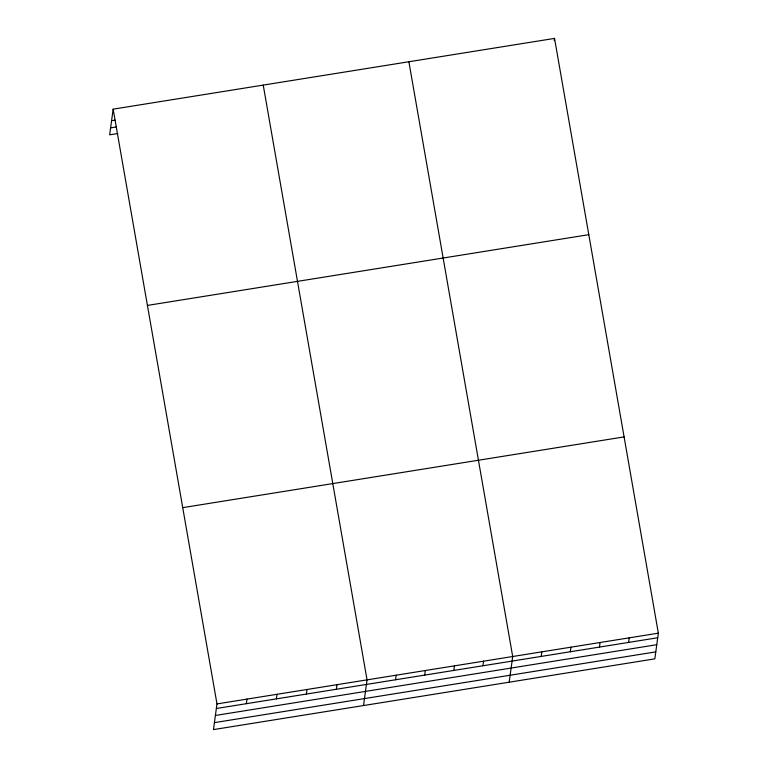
<?xml version="1.0" encoding="UTF-8"?>
<svg xmlns="http://www.w3.org/2000/svg" width="768" height="768" viewBox="0 0 768 768"><rect width="100%" height="100%" fill="white"/><g stroke="black" fill="none" stroke-linecap="round" stroke-linejoin="round"><path stroke-width="1.15" d="M113.165 109.152L216.979 703.92L213.456 729.6L654.835 658.848L658.349 633.168L554.544 38.4L113.165 109.152L109.651 134.832L117.734 133.536M246.365 703.69L246.989 699.11M276.374 698.88L277.008 694.301M306.394 694.07L307.018 689.491M336.403 689.261L337.027 684.682M363.523 705.542L367.046 679.862L263.232 85.094M395.549 679.776L396.173 675.197M424.675 675.11L425.309 670.531M453.811 670.435L454.435 665.856M554.227 40.685L554.544 38.4M482.938 665.77L483.562 661.19M509.184 682.195L512.698 656.515L408.883 61.747M541.2 656.429L541.824 651.85M570.326 651.754L570.96 647.174M599.462 647.088L600.086 642.509M628.589 642.413L629.222 637.843M111.59 120.691L115.046 120.144M110.602 127.872L116.371 126.941M147.427 305.424L588.797 234.672M182.717 507.648L624.096 436.896M216.979 703.92L658.349 633.168M216.346 708.499L657.725 637.747M215.395 715.469L656.765 644.707M214.416 722.64L655.786 651.878"/></g></svg>
